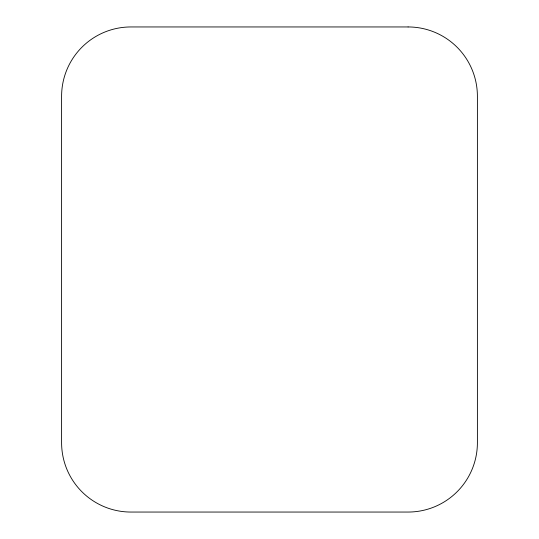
<?xml version="1.0" encoding="UTF-8"?>
<svg xmlns="http://www.w3.org/2000/svg" width="539" height="539" viewBox="0 0 539 539"><rect width="100%" height="100%" fill="white"/><g stroke="black" fill="none" stroke-linecap="round" stroke-linejoin="round"><path stroke-width="0.81" d="M408.097 26.95L130.903 26.95A69.302 69.302 0 0 0 61.601 96.252L61.601 442.748A69.302 69.302 0 0 0 130.903 512.05L408.097 512.05A69.302 69.302 0 0 0 477.399 442.748L477.399 96.252A69.302 69.302 0 0 0 408.097 26.95"/></g></svg>
